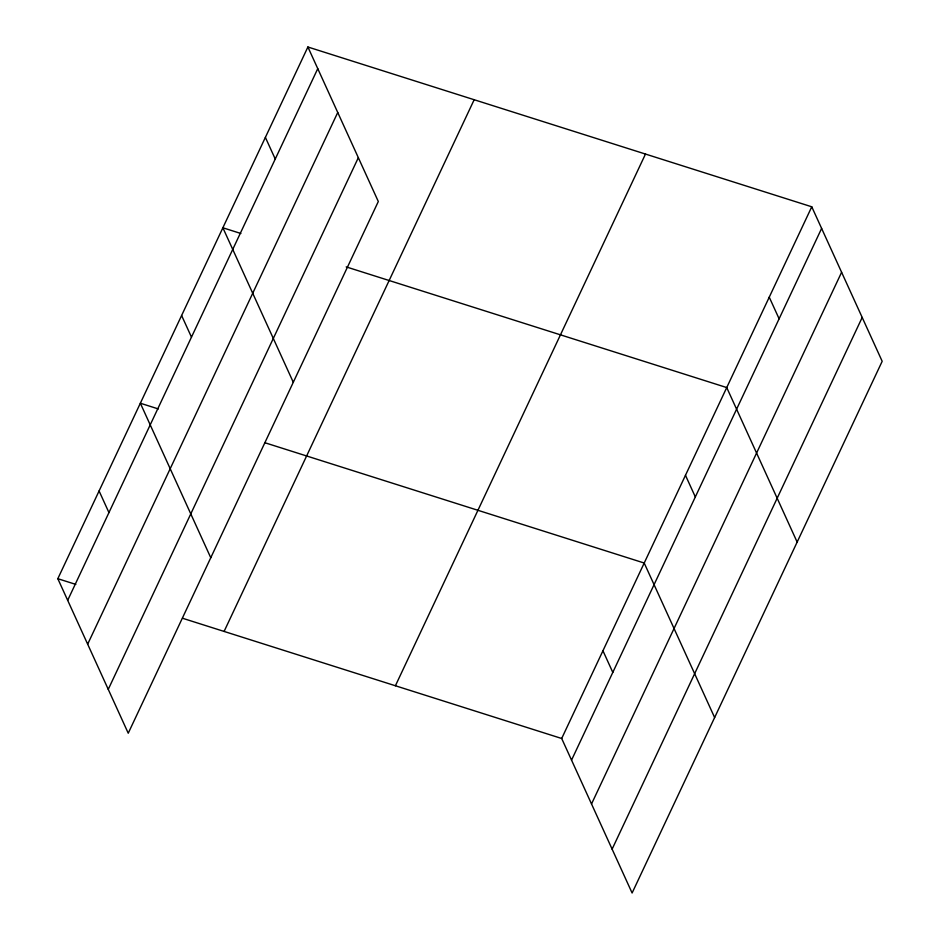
<?xml version="1.0" encoding="UTF-8"?>
<svg xmlns="http://www.w3.org/2000/svg" width="940" height="940" viewBox="0 0 940 940"><rect width="100%" height="100%" fill="white"/><g stroke="black" fill="none" stroke-linecap="round" stroke-linejoin="round"><path stroke-width="1.41" d="M307.897 47L378.315 201.513L128.239 733.212L57.822 578.699L307.897 47L811.761 206.788L882.178 361.301L632.103 893L561.685 738.488L182.525 618.25M67.68 600.331L317.767 68.632M87.667 644.182L337.742 112.483M108.253 689.361L358.34 157.662M224.096 631.433L474.171 99.734M395.411 685.754L645.486 154.054M561.685 738.488L811.761 206.788M571.543 760.119L821.619 228.42M591.519 803.97L841.606 272.271M612.116 849.149L862.192 317.45M240.887 233.496L222.874 227.774L293.292 382.298M346.19 266.889L726.738 387.562L797.144 542.074M158.367 408.947L140.354 403.237L210.772 557.749M265.057 442.787L644.206 563.025L714.623 717.537M57.822 578.699L75.835 584.41M769.249 297.169L779.107 318.801M685.471 475.288L695.33 496.931M602.939 650.75L612.798 672.394M265.386 137.393L275.244 159.025M181.608 315.511L191.478 337.143M99.088 490.974L108.946 512.606"/></g></svg>
